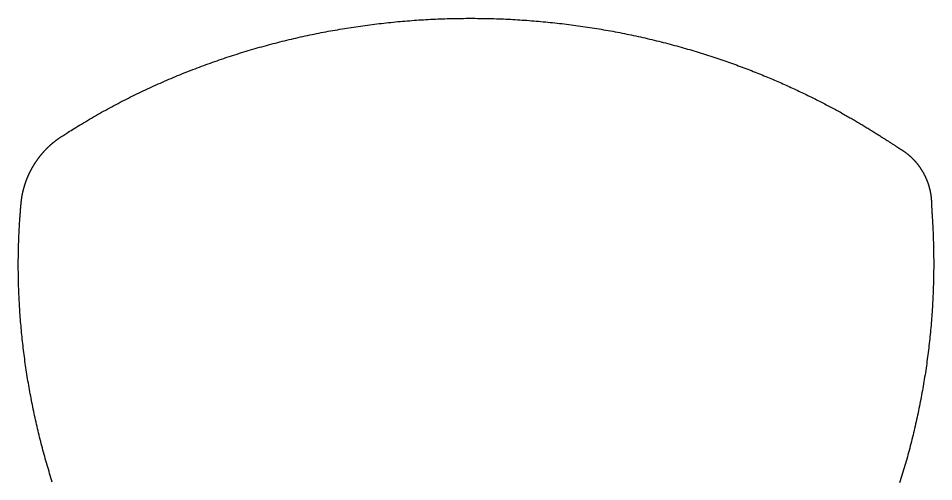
# Model space of a CAD drawing. Extents: x -3 to 136, y 0 to 121.
# Drawn here: x 44.68 to 55.32, y 46.43 to 51.81 of the extents above; entities that cross this region are included whole.
import ezdxf

# ---------------------------------------------------------------- set-up
doc = ezdxf.new("R2010")
doc.units = 0
doc.layers.get('0').update_dxf_attribs({"linetype": 'CONTINUOUS'})

msp = doc.modelspace()

# ---------------------------------------------------------------- linework, layer by layer
for points in [[(45.1767, 50.439, 0), (45.1842, 50.4438, 0), (45.1931, 50.4496, 0), (45.2034, 50.4562, 0), (45.2149, 50.4636, 0), (45.2276, 50.4718, 0), (45.2415, 50.4806, 0), (45.2565, 50.4902, 0), (45.2725, 50.5003, 0), (45.2896, 50.511, 0), (45.3075, 50.5223, 0), (45.3264, 50.534, 0), (45.3461, 50.5462, 0), (45.3666, 50.5588, 0), (45.3878, 50.5717, 0), (45.4097, 50.585, 0), (45.4322, 50.5986, 0), (45.4553, 50.6123, 0), (45.4787, 50.6262, 0), (45.5022, 50.64, 0), (45.5258, 50.6538, 0), (45.5494, 50.6674, 0), (45.573, 50.681, 0), (45.5967, 50.6945, 0), (45.6205, 50.7079, 0), (45.6443, 50.7212, 0), (45.6681, 50.7345, 0), (45.692, 50.7476, 0), (45.7159, 50.7607, 0), (45.7398, 50.7737, 0), (45.7638, 50.7867, 0), (45.7879, 50.7995, 0), (45.812, 50.8123, 0), (45.8361, 50.825, 0), (45.8603, 50.8376, 0), (45.8845, 50.8501, 0), (45.9087, 50.8626, 0), (45.933, 50.875, 0), (45.9574, 50.8872, 0), (45.9817, 50.8995, 0), (46.0062, 50.9116, 0), (46.0306, 50.9236, 0), (46.0551, 50.9356, 0), (46.0796, 50.9475, 0), (46.1042, 50.9593, 0), (46.1288, 50.971, 0), (46.1535, 50.9827, 0), (46.1782, 50.9942, 0), (46.2029, 51.0057, 0), (46.2276, 51.0171, 0), (46.2524, 51.0285, 0), (46.2773, 51.0397, 0), (46.3021, 51.0509, 0), (46.327, 51.0619, 0), (46.352, 51.0729, 0), (46.377, 51.0839, 0), (46.402, 51.0947, 0), (46.427, 51.1055, 0), (46.4521, 51.1162, 0), (46.4772, 51.1268, 0), (46.5024, 51.1373, 0), (46.5275, 51.1477, 0), (46.5528, 51.1581, 0), (46.578, 51.1683, 0), (46.6033, 51.1785, 0), (46.6286, 51.1887, 0), (46.6539, 51.1987, 0), (46.6793, 51.2087, 0), (46.7047, 51.2185, 0), (46.7302, 51.2283, 0), (46.7556, 51.238, 0), (46.7812, 51.2477, 0), (46.8067, 51.2572, 0), (46.8322, 51.2667, 0), (46.8578, 51.2761, 0), (46.8835, 51.2854, 0), (46.9091, 51.2946, 0), (46.9348, 51.3038, 0), (46.9605, 51.3128, 0), (46.9863, 51.3218, 0), (47.012, 51.3307, 0), (47.0378, 51.3395, 0), (47.0637, 51.3483, 0), (47.0895, 51.3569, 0), (47.1154, 51.3655, 0), (47.1413, 51.374, 0), (47.1672, 51.3824, 0), (47.1932, 51.3908, 0), (47.2192, 51.399, 0), (47.2452, 51.4072, 0), (47.2713, 51.4153, 0), (47.2973, 51.4233, 0), (47.3234, 51.4313, 0), (47.3495, 51.4391, 0), (47.3757, 51.4469, 0), (47.4018, 51.4546, 0), (47.428, 51.4622, 0), (47.4542, 51.4697, 0), (47.4805, 51.4772, 0), (47.5068, 51.4845, 0), (47.533, 51.4918, 0), (47.5593, 51.499, 0), (47.5857, 51.5062, 0), (47.612, 51.5132, 0), (47.6384, 51.5202, 0), (47.6648, 51.527, 0), (47.6912, 51.5338, 0), (47.7177, 51.5406, 0), (47.7441, 51.5472, 0), (47.7706, 51.5537, 0), (47.7971, 51.5602, 0), (47.8236, 51.5666, 0), (47.8502, 51.5729, 0), (47.8768, 51.5792, 0), (47.9033, 51.5853, 0), (47.9299, 51.5914, 0), (47.9566, 51.5974, 0), (47.9832, 51.6033, 0), (48.0099, 51.6091, 0), (48.0365, 51.6148, 0), (48.0632, 51.6205, 0), (48.0899, 51.6261, 0), (48.1167, 51.6316, 0), (48.1434, 51.637, 0), (48.1702, 51.6423, 0), (48.197, 51.6476, 0), (48.2238, 51.6528, 0), (48.2506, 51.6579, 0), (48.2774, 51.6629, 0), (48.3042, 51.6678, 0), (48.3311, 51.6726, 0), (48.358, 51.6774, 0), (48.3849, 51.6821, 0), (48.4118, 51.6867, 0), (48.4387, 51.6912, 0), (48.4656, 51.6957, 0), (48.4926, 51.7, 0), (48.5195, 51.7043, 0), (48.5465, 51.7085, 0), (48.5735, 51.7126, 0), (48.6005, 51.7166, 0), (48.6275, 51.7206, 0), (48.6545, 51.7245, 0), (48.6815, 51.7283, 0), (48.7086, 51.732, 0), (48.7356, 51.7356, 0), (48.7627, 51.7391, 0), (48.7897, 51.7426, 0), (48.8168, 51.746, 0), (48.8439, 51.7493, 0), (48.871, 51.7525, 0), (48.8981, 51.7556, 0), (48.9252, 51.7587, 0), (48.9524, 51.7617, 0), (48.9795, 51.7645, 0), (49.0066, 51.7674, 0), (49.0338, 51.7701, 0), (49.0609, 51.7727, 0), (49.0881, 51.7753, 0), (49.1153, 51.7778, 0), (49.1424, 51.7802, 0), (49.1696, 51.7825, 0), (49.1968, 51.7847, 0), (49.224, 51.7869, 0), (49.2512, 51.789, 0), (49.2784, 51.791, 0), (49.3056, 51.7929, 0), (49.3329, 51.7947, 0), (49.3601, 51.7965, 0), (49.3873, 51.7981, 0), (49.4145, 51.7997, 0), (49.4418, 51.8012, 0), (49.469, 51.8026, 0), (49.4963, 51.804, 0), (49.5235, 51.8052, 0), (49.5508, 51.8064, 0), (49.578, 51.8075, 0), (49.6053, 51.8085, 0), (49.6325, 51.8095, 0), (49.6598, 51.8103, 0), (49.6871, 51.8111, 0), (49.7143, 51.8118, 0), (49.7416, 51.8124, 0), (49.7689, 51.8129, 0), (49.7962, 51.8134, 0), (49.8234, 51.8137, 0), (49.8507, 51.814, 0), (49.878, 51.8142, 0), (49.9053, 51.8143, 0), (49.9325, 51.8144, 0), (49.9598, 51.8143, 0), (49.9871, 51.8142, 0), (50.0144, 51.814, 0), (50.0416, 51.8137, 0), (50.0689, 51.8133, 0), (50.0962, 51.8129, 0), (50.1234, 51.8124, 0), (50.1507, 51.8117, 0), (50.178, 51.811, 0), (50.2052, 51.8103, 0), (50.2325, 51.8094, 0), (50.2597, 51.8085, 0), (50.287, 51.8075, 0), (50.3143, 51.8064, 0), (50.3415, 51.8052, 0), (50.3687, 51.8039, 0), (50.396, 51.8026, 0), (50.4232, 51.8011, 0), (50.4504, 51.7996, 0), (50.4777, 51.798, 0), (50.5049, 51.7964, 0), (50.5321, 51.7946, 0), (50.5593, 51.7928, 0), (50.5865, 51.7909, 0), (50.6137, 51.7889, 0), (50.6409, 51.7868, 0), (50.6681, 51.7846, 0), (50.6953, 51.7824, 0), (50.7225, 51.7801, 0), (50.7496, 51.7777, 0), (50.7768, 51.7752, 0), (50.8039, 51.7726, 0), (50.8311, 51.77, 0), (50.8582, 51.7672, 0), (50.8853, 51.7644, 0), (50.9125, 51.7616, 0), (50.9396, 51.7586, 0), (50.9667, 51.7555, 0), (50.9938, 51.7524, 0), (51.0209, 51.7492, 0), (51.0479, 51.7459, 0), (51.075, 51.7425, 0), (51.1021, 51.739, 0), (51.1291, 51.7355, 0), (51.1561, 51.7319, 0), (51.1832, 51.7282, 0), (51.2102, 51.7244, 0), (51.2372, 51.7205, 0), (51.2642, 51.7166, 0), (51.2911, 51.7126, 0), (51.3181, 51.7085, 0), (51.345, 51.7043, 0), (51.372, 51.7, 0), (51.3989, 51.6956, 0), (51.4258, 51.6912, 0), (51.4527, 51.6867, 0), (51.4796, 51.6821, 0), (51.5065, 51.6774, 0), (51.5334, 51.6727, 0), (51.5602, 51.6678, 0), (51.587, 51.6629, 0), (51.6139, 51.6579, 0), (51.6407, 51.6528, 0), (51.6674, 51.6477, 0), (51.6942, 51.6424, 0), (51.721, 51.6371, 0), (51.7477, 51.6317, 0), (51.7744, 51.6262, 0), (51.8012, 51.6206, 0), (51.8278, 51.615, 0), (51.8545, 51.6092, 0), (51.8812, 51.6034, 0), (51.9078, 51.5975, 0), (51.9345, 51.5916, 0), (51.9611, 51.5855, 0), (51.9876, 51.5794, 0), (52.0142, 51.5732, 0), (52.0408, 51.5669, 0), (52.0673, 51.5605, 0), (52.0938, 51.554, 0), (52.1203, 51.5475, 0), (52.1468, 51.5409, 0), (52.1731, 51.5342, 0), (52.1994, 51.5275, 0), (52.2255, 51.5207, 0), (52.2515, 51.5138, 0), (52.2774, 51.5069, 0), (52.3032, 51.5, 0), (52.3288, 51.493, 0), (52.3544, 51.4859, 0), (52.3798, 51.4788, 0), (52.4051, 51.4717, 0), (52.4303, 51.4645, 0), (52.4554, 51.4572, 0), (52.4804, 51.45, 0), (52.5053, 51.4426, 0), (52.53, 51.4352, 0), (52.5547, 51.4278, 0), (52.5792, 51.4203, 0), (52.6036, 51.4128, 0), (52.6279, 51.4053, 0), (52.652, 51.3977, 0), (52.6761, 51.3901, 0), (52.7, 51.3824, 0), (52.7239, 51.3747, 0), (52.7476, 51.3669, 0), (52.7712, 51.3592, 0), (52.7946, 51.3513, 0), (52.818, 51.3435, 0), (52.8412, 51.3356, 0), (52.8644, 51.3277, 0), (52.8874, 51.3197, 0), (52.9103, 51.3118, 0), (52.933, 51.3038, 0), (52.9557, 51.2957, 0), (52.9782, 51.2877, 0), (53.0007, 51.2796, 0), (53.023, 51.2715, 0), (53.0452, 51.2633, 0), (53.0672, 51.2551, 0), (53.0892, 51.2469, 0), (53.111, 51.2387, 0), (53.1328, 51.2305, 0), (53.1544, 51.2222, 0), (53.1759, 51.214, 0), (53.1972, 51.2057, 0), (53.2185, 51.1973, 0), (53.2396, 51.189, 0), (53.2606, 51.1807, 0), (53.2815, 51.1723, 0), (53.3023, 51.1639, 0), (53.323, 51.1555, 0), (53.3435, 51.1471, 0), (53.3639, 51.1387, 0), (53.3842, 51.1303, 0), (53.4044, 51.1218, 0), (53.4245, 51.1134, 0), (53.4444, 51.1049, 0), (53.4642, 51.0964, 0), (53.484, 51.088, 0), (53.5035, 51.0795, 0), (53.523, 51.071, 0), (53.5424, 51.0625, 0), (53.5616, 51.054, 0), (53.5807, 51.0455, 0), (53.5997, 51.037, 0), (53.6186, 51.0285, 0), (53.6373, 51.02, 0), (53.6559, 51.0115, 0), (53.6745, 51.003, 0), (53.6928, 50.9945, 0), (53.7111, 50.986, 0), (53.7293, 50.9775, 0), (53.7473, 50.969, 0), (53.7652, 50.9606, 0), (53.783, 50.9521, 0), (53.8006, 50.9436, 0), (53.8182, 50.9352, 0), (53.8356, 50.9267, 0), (53.8529, 50.9183, 0), (53.8701, 50.9099, 0), (53.8872, 50.9015, 0), (53.9041, 50.8931, 0), (53.9209, 50.8847, 0), (53.9376, 50.8763, 0), (53.9542, 50.868, 0), (53.9706, 50.8596, 0), (53.987, 50.8513, 0), (54.0032, 50.843, 0), (54.0192, 50.8347, 0), (54.0352, 50.8264, 0), (54.051, 50.8182, 0), (54.0668, 50.81, 0), (54.0824, 50.8018, 0), (54.0978, 50.7936, 0), (54.1132, 50.7855, 0), (54.1284, 50.7773, 0), (54.1435, 50.7692, 0), (54.1585, 50.7612, 0), (54.1733, 50.7531, 0), (54.1881, 50.7451, 0), (54.2027, 50.7371, 0), (54.2172, 50.7292, 0), (54.2315, 50.7212, 0), (54.2458, 50.7134, 0), (54.2599, 50.7055, 0), (54.2739, 50.6977, 0), (54.2878, 50.6899, 0), (54.3015, 50.6821, 0), (54.3151, 50.6744, 0), (54.3286, 50.6667, 0), (54.342, 50.6591, 0), (54.3552, 50.6515, 0), (54.3683, 50.6439, 0), (54.3813, 50.6364, 0), (54.3942, 50.6289, 0), (54.407, 50.6215, 0), (54.4196, 50.6141, 0), (54.4321, 50.6068, 0), (54.4445, 50.5995, 0), (54.4567, 50.5922, 0), (54.4688, 50.585, 0), (54.4808, 50.5778, 0), (54.4927, 50.5707, 0), (54.5044, 50.5637, 0), (54.5161, 50.5566, 0), (54.5276, 50.5497, 0), (54.5389, 50.5428, 0), (54.5502, 50.5359, 0), (54.5613, 50.5291, 0), (54.5723, 50.5224, 0), (54.5831, 50.5157, 0), (54.5939, 50.509, 0), (54.6045, 50.5025, 0), (54.615, 50.496, 0), (54.6253, 50.4895, 0), (54.6355, 50.4831, 0), (54.6456, 50.4768, 0), (54.6556, 50.4705, 0), (54.6655, 50.4643, 0), (54.6752, 50.4581, 0), (54.6848, 50.452, 0), (54.6942, 50.446, 0), (54.7036, 50.4401, 0), (54.7128, 50.4342, 0), (54.7219, 50.4284, 0), (54.7308, 50.4226, 0), (54.7397, 50.4169, 0), (54.7484, 50.4113, 0), (54.7569, 50.4058, 0), (54.7654, 50.4003, 0), (54.7737, 50.395, 0), (54.7819, 50.3896, 0), (54.7899, 50.3844, 0), (54.7979, 50.3792, 0), (54.8057, 50.3741, 0), (54.8133, 50.3691, 0), (54.8208, 50.3643, 0), (54.8281, 50.3595, 0), (54.8351, 50.3549, 0), (54.8419, 50.3504, 0), (54.8485, 50.3461, 0), (54.8549, 50.3419, 0), (54.861, 50.3379, 0), (54.8669, 50.3341, 0), (54.8726, 50.3304, 0), (54.8779, 50.3269, 0), (54.883, 50.3235, 0), (54.8878, 50.3204, 0), (54.8924, 50.3175, 0), (54.8966, 50.3147, 0), (54.9006, 50.3122, 0), (54.9042, 50.3099, 0), (54.9075, 50.3078, 0), (54.9105, 50.3059, 0), (54.9132, 50.3042, 0), (54.9156, 50.3028, 0), (54.9176, 50.3017, 0)], [(44.7079, 49.6565, 0), (44.7082, 49.6601, 0), (44.7086, 49.6638, 0), (44.7089, 49.6675, 0), (44.7093, 49.6712, 0), (44.7097, 49.6749, 0), (44.71, 49.6786, 0), (44.7104, 49.6823, 0), (44.7108, 49.6859, 0), (44.7113, 49.6896, 0), (44.7117, 49.6933, 0), (44.7122, 49.697, 0), (44.7126, 49.7007, 0), (44.7131, 49.7043, 0), (44.7136, 49.708, 0), (44.7141, 49.7117, 0), (44.7146, 49.7153, 0), (44.7152, 49.719, 0), (44.7157, 49.7227, 0), (44.7163, 49.7263, 0), (44.7168, 49.73, 0), (44.7174, 49.7336, 0), (44.718, 49.7373, 0), (44.7186, 49.7409, 0), (44.7193, 49.7446, 0), (44.7199, 49.7482, 0), (44.7206, 49.7519, 0), (44.7212, 49.7555, 0), (44.7219, 49.7592, 0), (44.7226, 49.7628, 0), (44.7233, 49.7664, 0), (44.724, 49.7701, 0), (44.7248, 49.7737, 0), (44.7255, 49.7773, 0), (44.7263, 49.7809, 0), (44.727, 49.7846, 0), (44.7278, 49.7882, 0), (44.7286, 49.7918, 0), (44.7294, 49.7954, 0), (44.7303, 49.799, 0), (44.7311, 49.8026, 0), (44.732, 49.8062, 0), (44.7328, 49.8098, 0), (44.7337, 49.8134, 0), (44.7346, 49.817, 0), (44.7355, 49.8206, 0), (44.7364, 49.8242, 0), (44.7373, 49.8278, 0), (44.7383, 49.8314, 0), (44.7392, 49.8349, 0), (44.7402, 49.8385, 0), (44.7412, 49.8421, 0), (44.7422, 49.8457, 0), (44.7432, 49.8492, 0), (44.7442, 49.8528, 0), (44.7452, 49.8563, 0), (44.7463, 49.8599, 0), (44.7473, 49.8634, 0), (44.7484, 49.867, 0), (44.7495, 49.8705, 0), (44.7506, 49.8741, 0), (44.7517, 49.8776, 0), (44.7528, 49.8811, 0), (44.7539, 49.8847, 0), (44.7551, 49.8882, 0), (44.7562, 49.8917, 0), (44.7574, 49.8952, 0), (44.7586, 49.8987, 0), (44.7598, 49.9022, 0), (44.761, 49.9058, 0), (44.7622, 49.9093, 0), (44.7634, 49.9127, 0), (44.7647, 49.9162, 0), (44.766, 49.9197, 0), (44.7672, 49.9232, 0), (44.7685, 49.9267, 0), (44.7698, 49.9302, 0), (44.7711, 49.9336, 0), (44.7724, 49.9371, 0), (44.7738, 49.9405, 0), (44.7751, 49.944, 0), (44.7765, 49.9474, 0), (44.7778, 49.9509, 0), (44.7792, 49.9543, 0), (44.7806, 49.9578, 0), (44.782, 49.9612, 0), (44.7834, 49.9646, 0), (44.7848, 49.968, 0), (44.7863, 49.9714, 0), (44.7877, 49.9748, 0), (44.7892, 49.9782, 0), (44.7907, 49.9816, 0), (44.7922, 49.985, 0), (44.7937, 49.9884, 0), (44.7952, 49.9918, 0), (44.7967, 49.9952, 0), (44.7982, 49.9985, 0), (44.7998, 50.0019, 0), (44.8014, 50.0053, 0), (44.8029, 50.0086, 0), (44.8045, 50.012, 0), (44.8061, 50.0153, 0), (44.8077, 50.0187, 0), (44.8093, 50.022, 0), (44.811, 50.0253, 0), (44.8126, 50.0286, 0), (44.8143, 50.0319, 0), (44.8159, 50.0352, 0), (44.8176, 50.0386, 0), (44.8193, 50.0418, 0), (44.821, 50.0451, 0), (44.8227, 50.0484, 0), (44.8244, 50.0517, 0), (44.8262, 50.055, 0), (44.8279, 50.0582, 0), (44.8297, 50.0615, 0), (44.8314, 50.0648, 0), (44.8332, 50.068, 0), (44.835, 50.0712, 0), (44.8368, 50.0745, 0), (44.8386, 50.0777, 0), (44.8404, 50.0809, 0), (44.8423, 50.0841, 0), (44.8441, 50.0874, 0), (44.846, 50.0906, 0), (44.8479, 50.0938, 0), (44.8497, 50.0969, 0), (44.8516, 50.1001, 0), (44.8535, 50.1033, 0), (44.8555, 50.1065, 0), (44.8574, 50.1096, 0), (44.8593, 50.1128, 0), (44.8613, 50.1159, 0), (44.8632, 50.1191, 0), (44.8652, 50.1222, 0), (44.8672, 50.1254, 0), (44.8692, 50.1285, 0), (44.8712, 50.1316, 0), (44.8732, 50.1347, 0), (44.8752, 50.1378, 0), (44.8773, 50.1409, 0), (44.8793, 50.144, 0), (44.8814, 50.1471, 0), (44.8835, 50.1501, 0), (44.8855, 50.1532, 0), (44.8876, 50.1563, 0), (44.8897, 50.1593, 0), (44.8918, 50.1624, 0), (44.894, 50.1654, 0), (44.8961, 50.1684, 0), (44.8983, 50.1715, 0), (44.9004, 50.1745, 0), (44.9026, 50.1775, 0), (44.9047, 50.1805, 0), (44.9069, 50.1835, 0), (44.9091, 50.1864, 0), (44.9113, 50.1894, 0), (44.9136, 50.1924, 0), (44.9158, 50.1953, 0), (44.918, 50.1983, 0), (44.9203, 50.2012, 0), (44.9225, 50.2042, 0), (44.9248, 50.2071, 0), (44.9271, 50.21, 0), (44.9294, 50.2129, 0), (44.9317, 50.2158, 0), (44.934, 50.2187, 0), (44.9363, 50.2216, 0), (44.9386, 50.2245, 0), (44.941, 50.2273, 0), (44.9433, 50.2302, 0), (44.9457, 50.2331, 0), (44.948, 50.2359, 0), (44.9504, 50.2387, 0), (44.9528, 50.2416, 0), (44.9552, 50.2444, 0), (44.9576, 50.2472, 0), (44.96, 50.25, 0), (44.9625, 50.2528, 0), (44.9649, 50.2556, 0), (44.9673, 50.2583, 0), (44.9698, 50.2611, 0), (44.9723, 50.2639, 0), (44.9747, 50.2666, 0), (44.9772, 50.2693, 0), (44.9797, 50.2721, 0), (44.9822, 50.2748, 0), (44.9848, 50.2775, 0), (44.9873, 50.2802, 0), (44.9898, 50.2829, 0), (44.9924, 50.2856, 0), (44.9949, 50.2882, 0), (44.9975, 50.2909, 0), (45, 50.2936, 0), (45.0026, 50.2962, 0), (45.0052, 50.2989, 0), (45.0078, 50.3015, 0), (45.0104, 50.3041, 0), (45.013, 50.3067, 0), (45.0157, 50.3093, 0), (45.0183, 50.3119, 0), (45.0209, 50.3145, 0), (45.0236, 50.3171, 0), (45.0263, 50.3196, 0), (45.0289, 50.3222, 0), (45.0316, 50.3247, 0), (45.0343, 50.3273, 0), (45.037, 50.3298, 0), (45.0397, 50.3323, 0), (45.0424, 50.3348, 0), (45.0452, 50.3373, 0), (45.0479, 50.3398, 0), (45.0506, 50.3423, 0), (45.0534, 50.3447, 0), (45.0562, 50.3472, 0), (45.0589, 50.3496, 0), (45.0617, 50.3521, 0), (45.0645, 50.3545, 0), (45.0673, 50.3569, 0), (45.0701, 50.3593, 0), (45.0729, 50.3617, 0), (45.0757, 50.3641, 0), (45.0786, 50.3665, 0), (45.0814, 50.3688, 0), (45.0843, 50.3712, 0), (45.0871, 50.3735, 0), (45.09, 50.3759, 0), (45.0929, 50.3782, 0), (45.0957, 50.3805, 0), (45.0986, 50.3828, 0), (45.1015, 50.3851, 0), (45.1044, 50.3874, 0), (45.1074, 50.3897, 0), (45.1103, 50.3919, 0), (45.1132, 50.3942, 0), (45.1162, 50.3964, 0), (45.1191, 50.3986, 0), (45.1221, 50.4009, 0), (45.125, 50.4031, 0), (45.128, 50.4053, 0), (45.131, 50.4075, 0), (45.134, 50.4096, 0), (45.137, 50.4118, 0), (45.14, 50.414, 0), (45.143, 50.4161, 0), (45.146, 50.4182, 0), (45.1491, 50.4204, 0), (45.1521, 50.4225, 0), (45.1551, 50.4246, 0), (45.1582, 50.4267, 0), (45.1613, 50.4287, 0), (45.1643, 50.4308, 0), (45.1674, 50.4329, 0), (45.1705, 50.4349, 0), (45.1736, 50.4369, 0), (45.1767, 50.439, 0)], [(54.9176, 50.3017, 0), (54.9202, 50.3001, 0), (54.9229, 50.2986, 0), (54.9255, 50.297, 0), (54.9281, 50.2955, 0), (54.9307, 50.2939, 0), (54.9334, 50.2923, 0), (54.936, 50.2907, 0), (54.9386, 50.2891, 0), (54.9411, 50.2875, 0), (54.9437, 50.2859, 0), (54.9463, 50.2842, 0), (54.9489, 50.2826, 0), (54.9514, 50.2809, 0), (54.954, 50.2792, 0), (54.9565, 50.2776, 0), (54.9591, 50.2759, 0), (54.9616, 50.2742, 0), (54.9641, 50.2724, 0), (54.9666, 50.2707, 0), (54.9692, 50.269, 0), (54.9717, 50.2672, 0), (54.9742, 50.2655, 0), (54.9766, 50.2637, 0), (54.9791, 50.2619, 0), (54.9816, 50.2601, 0), (54.9841, 50.2583, 0), (54.9865, 50.2565, 0), (54.989, 50.2547, 0), (54.9914, 50.2528, 0), (54.9938, 50.251, 0), (54.9963, 50.2491, 0), (54.9987, 50.2473, 0), (55.0011, 50.2454, 0), (55.0035, 50.2435, 0), (55.0059, 50.2416, 0), (55.0083, 50.2397, 0), (55.0107, 50.2378, 0), (55.013, 50.2358, 0), (55.0154, 50.2339, 0), (55.0178, 50.232, 0), (55.0201, 50.23, 0), (55.0224, 50.228, 0), (55.0248, 50.2261, 0), (55.0271, 50.2241, 0), (55.0294, 50.2221, 0), (55.0317, 50.2201, 0), (55.034, 50.2181, 0), (55.0363, 50.216, 0), (55.0386, 50.214, 0), (55.0409, 50.2119, 0), (55.0431, 50.2099, 0), (55.0454, 50.2078, 0), (55.0476, 50.2058, 0), (55.0499, 50.2037, 0), (55.0521, 50.2016, 0), (55.0543, 50.1995, 0), (55.0565, 50.1974, 0), (55.0587, 50.1953, 0), (55.0609, 50.1931, 0), (55.0631, 50.191, 0), (55.0653, 50.1888, 0), (55.0675, 50.1867, 0), (55.0696, 50.1845, 0), (55.0718, 50.1823, 0), (55.0739, 50.1802, 0), (55.0761, 50.178, 0), (55.0782, 50.1758, 0), (55.0803, 50.1736, 0), (55.0824, 50.1713, 0), (55.0845, 50.1691, 0), (55.0866, 50.1669, 0), (55.0887, 50.1646, 0), (55.0908, 50.1624, 0), (55.0928, 50.1601, 0), (55.0949, 50.1579, 0), (55.0969, 50.1556, 0), (55.099, 50.1533, 0), (55.101, 50.151, 0), (55.103, 50.1487, 0), (55.105, 50.1464, 0), (55.107, 50.1441, 0), (55.109, 50.1418, 0), (55.111, 50.1394, 0), (55.113, 50.1371, 0), (55.1149, 50.1347, 0), (55.1169, 50.1324, 0), (55.1188, 50.13, 0), (55.1207, 50.1276, 0), (55.1227, 50.1253, 0), (55.1246, 50.1229, 0), (55.1265, 50.1205, 0), (55.1284, 50.1181, 0), (55.1303, 50.1157, 0), (55.1321, 50.1132, 0), (55.134, 50.1108, 0), (55.1358, 50.1084, 0), (55.1377, 50.1059, 0), (55.1395, 50.1035, 0), (55.1413, 50.101, 0), (55.1432, 50.0986, 0), (55.145, 50.0961, 0), (55.1468, 50.0936, 0), (55.1485, 50.0911, 0), (55.1503, 50.0887, 0), (55.1521, 50.0862, 0), (55.1538, 50.0836, 0), (55.1556, 50.0811, 0), (55.1573, 50.0786, 0), (55.159, 50.0761, 0), (55.1608, 50.0736, 0), (55.1625, 50.071, 0), (55.1642, 50.0685, 0), (55.1658, 50.0659, 0), (55.1675, 50.0634, 0), (55.1692, 50.0608, 0), (55.1708, 50.0582, 0), (55.1725, 50.0556, 0), (55.1741, 50.0531, 0), (55.1757, 50.0505, 0), (55.1774, 50.0479, 0), (55.179, 50.0453, 0), (55.1805, 50.0426, 0), (55.1821, 50.04, 0), (55.1837, 50.0374, 0), (55.1853, 50.0348, 0), (55.1868, 50.0321, 0), (55.1883, 50.0295, 0), (55.1899, 50.0268, 0), (55.1914, 50.0242, 0), (55.1929, 50.0215, 0), (55.1944, 50.0189, 0), (55.1959, 50.0162, 0), (55.1974, 50.0135, 0), (55.1988, 50.0108, 0), (55.2003, 50.0081, 0), (55.2017, 50.0054, 0), (55.2032, 50.0027, 0), (55.2046, 50, 0), (55.206, 49.9973, 0), (55.2074, 49.9946, 0), (55.2088, 49.9919, 0), (55.2102, 49.9891, 0), (55.2115, 49.9864, 0), (55.2129, 49.9837, 0), (55.2142, 49.9809, 0), (55.2156, 49.9782, 0), (55.2169, 49.9754, 0), (55.2182, 49.9726, 0), (55.2195, 49.9699, 0), (55.2208, 49.9671, 0), (55.2221, 49.9643, 0), (55.2234, 49.9615, 0), (55.2246, 49.9587, 0), (55.2259, 49.9559, 0), (55.2271, 49.9531, 0), (55.2283, 49.9503, 0), (55.2295, 49.9475, 0), (55.2307, 49.9447, 0), (55.2319, 49.9419, 0), (55.2331, 49.9391, 0), (55.2343, 49.9362, 0), (55.2354, 49.9334, 0), (55.2366, 49.9306, 0), (55.2377, 49.9277, 0), (55.2388, 49.9249, 0), (55.2399, 49.922, 0), (55.241, 49.9192, 0), (55.2421, 49.9163, 0), (55.2432, 49.9134, 0), (55.2443, 49.9106, 0), (55.2453, 49.9077, 0), (55.2464, 49.9048, 0), (55.2474, 49.9019, 0), (55.2484, 49.8991, 0), (55.2494, 49.8962, 0), (55.2504, 49.8933, 0), (55.2514, 49.8904, 0), (55.2524, 49.8875, 0), (55.2533, 49.8846, 0), (55.2543, 49.8817, 0), (55.2552, 49.8788, 0), (55.2561, 49.8758, 0), (55.2571, 49.8729, 0), (55.258, 49.87, 0), (55.2588, 49.8671, 0), (55.2597, 49.8641, 0), (55.2606, 49.8612, 0), (55.2614, 49.8583, 0), (55.2623, 49.8553, 0), (55.2631, 49.8524, 0), (55.2639, 49.8494, 0), (55.2647, 49.8465, 0), (55.2655, 49.8435, 0), (55.2663, 49.8406, 0), (55.2671, 49.8376, 0), (55.2678, 49.8347, 0), (55.2686, 49.8317, 0), (55.2693, 49.8287, 0), (55.27, 49.8258, 0), (55.2707, 49.8228, 0), (55.2714, 49.8198, 0), (55.2721, 49.8168, 0), (55.2728, 49.8139, 0), (55.2734, 49.8109, 0), (55.2741, 49.8079, 0), (55.2747, 49.8049, 0), (55.2753, 49.8019, 0), (55.2759, 49.7989, 0), (55.2765, 49.7959, 0), (55.2771, 49.7929, 0), (55.2777, 49.7899, 0), (55.2782, 49.7869, 0), (55.2788, 49.7839, 0), (55.2793, 49.7809, 0), (55.2798, 49.7779, 0), (55.2804, 49.7749, 0), (55.2809, 49.7719, 0), (55.2813, 49.7689, 0), (55.2818, 49.7659, 0), (55.2823, 49.7628, 0), (55.2827, 49.7598, 0), (55.2831, 49.7568, 0), (55.2836, 49.7538, 0), (55.284, 49.7508, 0), (55.2844, 49.7477, 0), (55.2847, 49.7447, 0), (55.2851, 49.7417, 0), (55.2855, 49.7386, 0), (55.2858, 49.7356, 0), (55.2861, 49.7326, 0), (55.2864, 49.7295, 0), (55.2867, 49.7265, 0), (55.287, 49.7235, 0), (55.2873, 49.7204, 0), (55.2876, 49.7174, 0), (55.2878, 49.7144, 0), (55.2881, 49.7113, 0), (55.2883, 49.7083, 0), (55.2885, 49.7052, 0), (55.2887, 49.7022, 0), (55.2889, 49.6991, 0), (55.2891, 49.6961, 0), (55.2892, 49.693, 0), (55.2894, 49.69, 0), (55.2895, 49.687, 0), (55.2896, 49.6839, 0), (55.2897, 49.6809, 0), (55.2898, 49.6778, 0), (55.2899, 49.6748, 0), (55.29, 49.6717, 0), (55.29, 49.6687, 0), (55.2901, 49.6656, 0), (55.2901, 49.6626, 0), (55.2901, 49.6595, 0), (55.2901, 49.6565, 0)], [(45.0705, 46.423, 0), (45.0628, 46.4476, 0), (45.0552, 46.4722, 0), (45.0476, 46.4968, 0), (45.0401, 46.5214, 0), (45.0327, 46.5461, 0), (45.0253, 46.5708, 0), (45.0181, 46.5955, 0), (45.0109, 46.6203, 0), (45.0037, 46.645, 0), (44.9967, 46.6698, 0), (44.9897, 46.6946, 0), (44.9828, 46.7194, 0), (44.976, 46.7442, 0), (44.9692, 46.7691, 0), (44.9625, 46.794, 0), (44.9559, 46.8188, 0), (44.9494, 46.8438, 0), (44.9429, 46.8687, 0), (44.9365, 46.8936, 0), (44.9302, 46.9186, 0), (44.924, 46.9436, 0), (44.9178, 46.9686, 0), (44.9117, 46.9936, 0), (44.9057, 47.0186, 0), (44.8998, 47.0437, 0), (44.8939, 47.0688, 0), (44.8881, 47.0939, 0), (44.8824, 47.119, 0), (44.8768, 47.1441, 0), (44.8712, 47.1692, 0), (44.8657, 47.1944, 0), (44.8603, 47.2196, 0), (44.855, 47.2447, 0), (44.8497, 47.2699, 0), (44.8446, 47.2952, 0), (44.8395, 47.3204, 0), (44.8344, 47.3456, 0), (44.8295, 47.3709, 0), (44.8246, 47.3962, 0), (44.8198, 47.4215, 0), (44.8151, 47.4468, 0), (44.8104, 47.4721, 0), (44.8059, 47.4974, 0), (44.8014, 47.5228, 0), (44.797, 47.5481, 0), (44.7926, 47.5735, 0), (44.7884, 47.5989, 0), (44.7842, 47.6243, 0), (44.7801, 47.6497, 0), (44.776, 47.6751, 0), (44.7721, 47.7006, 0), (44.7682, 47.726, 0), (44.7644, 47.7515, 0), (44.7607, 47.777, 0), (44.7571, 47.8024, 0), (44.7535, 47.8279, 0), (44.75, 47.8534, 0), (44.7466, 47.879, 0), (44.7433, 47.9045, 0), (44.74, 47.93, 0), (44.7369, 47.9556, 0), (44.7338, 47.9811, 0), (44.7308, 48.0067, 0), (44.7278, 48.0323, 0), (44.725, 48.0579, 0), (44.7222, 48.0835, 0), (44.7195, 48.1091, 0), (44.7169, 48.1347, 0), (44.7144, 48.1603, 0), (44.7119, 48.1859, 0), (44.7095, 48.2116, 0), (44.7073, 48.2372, 0), (44.705, 48.2628, 0), (44.7029, 48.2883, 0), (44.7009, 48.3136, 0), (44.699, 48.3387, 0), (44.6971, 48.3636, 0), (44.6954, 48.3884, 0), (44.6937, 48.413, 0), (44.6921, 48.4374, 0), (44.6906, 48.4617, 0), (44.6892, 48.4858, 0), (44.6879, 48.5097, 0), (44.6866, 48.5335, 0), (44.6854, 48.557, 0), (44.6843, 48.5804, 0), (44.6833, 48.6036, 0), (44.6823, 48.6267, 0), (44.6815, 48.6495, 0), (44.6806, 48.6722, 0), (44.6799, 48.6947, 0), (44.6792, 48.717, 0), (44.6786, 48.7391, 0), (44.6781, 48.761, 0), (44.6776, 48.7827, 0), (44.6772, 48.8043, 0), (44.6768, 48.8256, 0), (44.6765, 48.8467, 0), (44.6763, 48.8677, 0), (44.6761, 48.8885, 0), (44.676, 48.909, 0), (44.6759, 48.9294, 0), (44.6759, 48.9496, 0), (44.6759, 48.9695, 0), (44.676, 48.9893, 0), (44.6761, 49.0089, 0), (44.6763, 49.0282, 0), (44.6765, 49.0474, 0), (44.6768, 49.0663, 0), (44.6771, 49.085, 0), (44.6774, 49.1036, 0), (44.6778, 49.1219, 0), (44.6782, 49.14, 0), (44.6787, 49.1578, 0), (44.6792, 49.1755, 0), (44.6797, 49.193, 0), (44.6803, 49.2102, 0), (44.6809, 49.2272, 0), (44.6815, 49.244, 0), (44.6821, 49.2606, 0), (44.6828, 49.2769, 0), (44.6835, 49.2931, 0), (44.6842, 49.309, 0), (44.685, 49.3246, 0), (44.6857, 49.3401, 0), (44.6865, 49.3553, 0), (44.6873, 49.3703, 0), (44.6881, 49.3851, 0), (44.689, 49.3996, 0), (44.6898, 49.4139, 0), (44.6907, 49.4279, 0), (44.6915, 49.4417, 0), (44.6924, 49.4553, 0), (44.6933, 49.4687, 0), (44.6942, 49.4818, 0), (44.6951, 49.4946, 0), (44.696, 49.5072, 0), (44.6969, 49.5196, 0), (44.6978, 49.5317, 0), (44.6987, 49.5436, 0), (44.6996, 49.5552, 0), (44.7004, 49.5666, 0), (44.7013, 49.5777, 0), (44.7022, 49.5886, 0), (44.7031, 49.5992, 0), (44.7039, 49.6096, 0), (44.7048, 49.6197, 0), (44.7056, 49.6291, 0), (44.7063, 49.6375, 0), (44.7069, 49.6448, 0), (44.7075, 49.6512, 0), (44.7079, 49.6565, 0)], [(55.2901, 49.6565, 0), (55.2901, 49.653, 0), (55.2903, 49.6486, 0), (55.2905, 49.6435, 0), (55.2908, 49.6375, 0), (55.2911, 49.6308, 0), (55.2916, 49.6232, 0), (55.2921, 49.6149, 0), (55.2927, 49.6058, 0), (55.2933, 49.5959, 0), (55.294, 49.5853, 0), (55.2947, 49.574, 0), (55.2955, 49.5619, 0), (55.2963, 49.5492, 0), (55.2972, 49.5357, 0), (55.298, 49.5216, 0), (55.2989, 49.5068, 0), (55.2999, 49.4914, 0), (55.3008, 49.4753, 0), (55.3018, 49.4585, 0), (55.3027, 49.4412, 0), (55.3037, 49.4232, 0), (55.3046, 49.4047, 0), (55.3056, 49.3855, 0), (55.3065, 49.3658, 0), (55.3075, 49.3456, 0), (55.3084, 49.3247, 0), (55.3092, 49.3034, 0), (55.3101, 49.2815, 0), (55.3109, 49.2591, 0), (55.3117, 49.2362, 0), (55.3124, 49.2128, 0), (55.3131, 49.189, 0), (55.3137, 49.1646, 0), (55.3143, 49.1399, 0), (55.3148, 49.1146, 0), (55.3152, 49.089, 0), (55.3156, 49.063, 0), (55.3158, 49.0365, 0), (55.316, 49.0099, 0), (55.3162, 48.9834, 0), (55.3162, 48.9569, 0), (55.3161, 48.9303, 0), (55.316, 48.9038, 0), (55.3158, 48.8773, 0), (55.3155, 48.8508, 0), (55.3151, 48.8243, 0), (55.3146, 48.7978, 0), (55.3141, 48.7713, 0), (55.3134, 48.7448, 0), (55.3127, 48.7184, 0), (55.3119, 48.6919, 0), (55.311, 48.6655, 0), (55.31, 48.639, 0), (55.3089, 48.6126, 0), (55.3078, 48.5862, 0), (55.3065, 48.5598, 0), (55.3052, 48.5334, 0), (55.3038, 48.507, 0), (55.3023, 48.4806, 0), (55.3008, 48.4542, 0), (55.2991, 48.4278, 0), (55.2974, 48.4015, 0), (55.2956, 48.3751, 0), (55.2937, 48.3488, 0), (55.2917, 48.3225, 0), (55.2896, 48.2962, 0), (55.2875, 48.2699, 0), (55.2852, 48.2436, 0), (55.2829, 48.2173, 0), (55.2805, 48.191, 0), (55.278, 48.1647, 0), (55.2755, 48.1385, 0), (55.2728, 48.1122, 0), (55.2701, 48.086, 0), (55.2673, 48.0598, 0), (55.2644, 48.0336, 0), (55.2614, 48.0074, 0), (55.2583, 47.9812, 0), (55.2552, 47.955, 0), (55.252, 47.9288, 0), (55.2487, 47.9027, 0), (55.2453, 47.8765, 0), (55.2418, 47.8504, 0), (55.2383, 47.8243, 0), (55.2346, 47.7981, 0), (55.2309, 47.772, 0), (55.2271, 47.746, 0), (55.2233, 47.7199, 0), (55.2193, 47.6938, 0), (55.2153, 47.6678, 0), (55.2111, 47.6417, 0), (55.2069, 47.6157, 0), (55.2027, 47.5897, 0), (55.1983, 47.5637, 0), (55.1938, 47.5377, 0), (55.1893, 47.5117, 0), (55.1847, 47.4857, 0), (55.18, 47.4598, 0), (55.1753, 47.4338, 0), (55.1704, 47.4079, 0), (55.1655, 47.382, 0), (55.1605, 47.3561, 0), (55.1554, 47.3303, 0), (55.1503, 47.3044, 0), (55.145, 47.2786, 0), (55.1397, 47.2528, 0), (55.1343, 47.227, 0), (55.1288, 47.2012, 0), (55.1233, 47.1754, 0), (55.1176, 47.1497, 0), (55.1119, 47.124, 0), (55.1061, 47.0983, 0), (55.1003, 47.0726, 0), (55.0943, 47.0469, 0), (55.0883, 47.0212, 0), (55.0822, 46.9956, 0), (55.076, 46.97, 0), (55.0697, 46.9444, 0), (55.0634, 46.9188, 0), (55.057, 46.8933, 0), (55.0505, 46.8677, 0), (55.0439, 46.8422, 0), (55.0373, 46.8167, 0), (55.0305, 46.7912, 0), (55.0237, 46.7658, 0), (55.0169, 46.7403, 0), (55.0099, 46.7149, 0), (55.0029, 46.6895, 0), (54.9958, 46.6642, 0), (54.9886, 46.6388, 0), (54.9813, 46.6135, 0), (54.974, 46.5882, 0), (54.9665, 46.5629, 0), (54.9591, 46.5377, 0), (54.9515, 46.5124, 0), (54.9438, 46.4872, 0), (54.9361, 46.462, 0), (54.9283, 46.4369, 0), (54.9204, 46.4117, 0)]]:
    msp.add_polyline3d(points)

doc.saveas('drawing.dxf')
